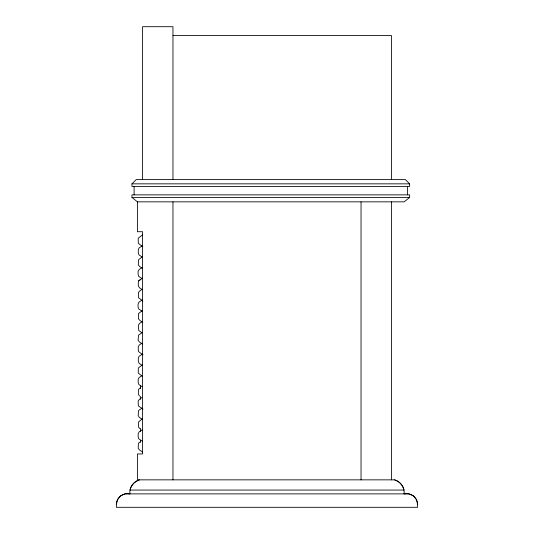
<?xml version="1.0" encoding="UTF-8"?>
<svg xmlns="http://www.w3.org/2000/svg" width="534" height="534" viewBox="0 0 534 534"><rect width="100%" height="100%" fill="white"/><g stroke="black" fill="none" stroke-linecap="round" stroke-linejoin="round"><path stroke-width="0.8" d="M142.511 278.207L138.733 280.757L138.306 282.873L138.306 285.817L139.401 287.699L142.498 289.795M116.372 504.517L117.48 499.731L120.584 495.926L125.049 493.877L408.951 493.877L413.416 495.926L416.52 499.731L417.628 504.517L417.628 507.3L116.372 507.3L116.372 504.517A10.86 10.86 0 0 1 129.956 494.003C128.994 487.716 133.5 481.641 139.441 479.852L394.559 479.852C400.5 481.641 405.006 487.716 404.044 494.003A10.86 10.86 0 0 1 417.628 504.517M131.965 183.843L136.25 179.558L405.353 179.558L409.638 183.843L409.638 186.406L131.965 186.406L131.965 183.843L409.638 183.843M140.395 387.784L138.707 389.173L138.379 391.369L138.379 394.286L139.548 396.081M409.638 197.447L404.158 201.845L137.445 201.845L131.965 197.447L131.965 194.857L409.638 194.857L409.638 197.447L131.965 197.447M140.068 441.965L138.399 443.287L138.219 448.36L139.588 450.008L142.611 452.058M142.665 234.706L138.233 238.251L138.233 241.208L138.339 243.33L142.838 246.748M142.298 245.767L139.08 247.95L138.293 249.932L138.293 252.876L139.027 254.932L142.264 257.121M142.358 256.827L138.586 259.671L138.293 264.777L139.528 266.439L142.571 268.502M141.764 267.748L139.234 269.463L138.106 271.185L138.106 274.189L138.566 276.218L141.984 278.528M142.157 289.274L139.801 290.87L138.406 292.559L138.493 297.678L142.878 301.049M142.164 300.015L138.86 302.251L138.066 304.153L138.066 307.17L138.873 309.059L142.171 311.289M142.271 310.614L138.46 313.618L138.406 318.738L139.835 320.407L142.765 322.389M142.478 321.475L139.374 323.577L138.313 325.48L138.767 330.533L142.104 332.789M141.977 332.775L138.56 335.092L138.112 340.131L139.254 341.847L142.404 343.976M141.931 343.195L139.481 344.851L138.266 346.526L138.266 349.476L138.586 351.626L143.065 354.903M142.251 354.149L139.007 356.345L138.306 358.421L138.306 361.358L139.12 363.34L142.324 365.503M142.244 364.929L138.339 367.979L138.253 373.066L142.685 376.583M141.63 375.856L139.047 377.605L138.166 379.46L138.166 382.444L138.847 384.473L142.157 386.709M141.937 397.53L139.487 399.185L138.206 400.907L138.206 403.878L138.48 405.967L142.992 409.104M142.057 408.136L138.686 410.419L138.146 415.412L139.187 417.268L142.364 419.417M142.211 418.83L138.486 422.04L138.54 427.18L140.021 428.755M142.311 429.77L139.1 431.939L138.159 433.855L138.159 436.839L138.787 438.814L142.117 441.071M138.733 280.757L140.509 279.562M139.441 479.852L137.445 480.24L137.445 453.953L142.558 453.953L142.558 231.709L137.445 231.709L137.445 201.845M172.963 35.538L391.442 35.538L391.442 179.558M407.489 186.406L407.489 194.857M391.442 201.845L391.442 479.852M361.037 201.845L361.037 479.852M172.963 179.558L172.963 26.7L142.558 26.7L142.558 179.558M172.963 201.845L172.963 479.852M140.562 385.421L140.562 388.645M140.562 396.321L140.562 399.499M140.562 428.582L140.562 431.318M140.562 440.497L140.562 442.326M134.107 186.406L134.107 194.857M138.747 480.079A13.584 13.584 0 0 0 129.956 490.065L404.044 490.065A13.584 13.584 0 0 0 394.559 479.852"/></g></svg>
